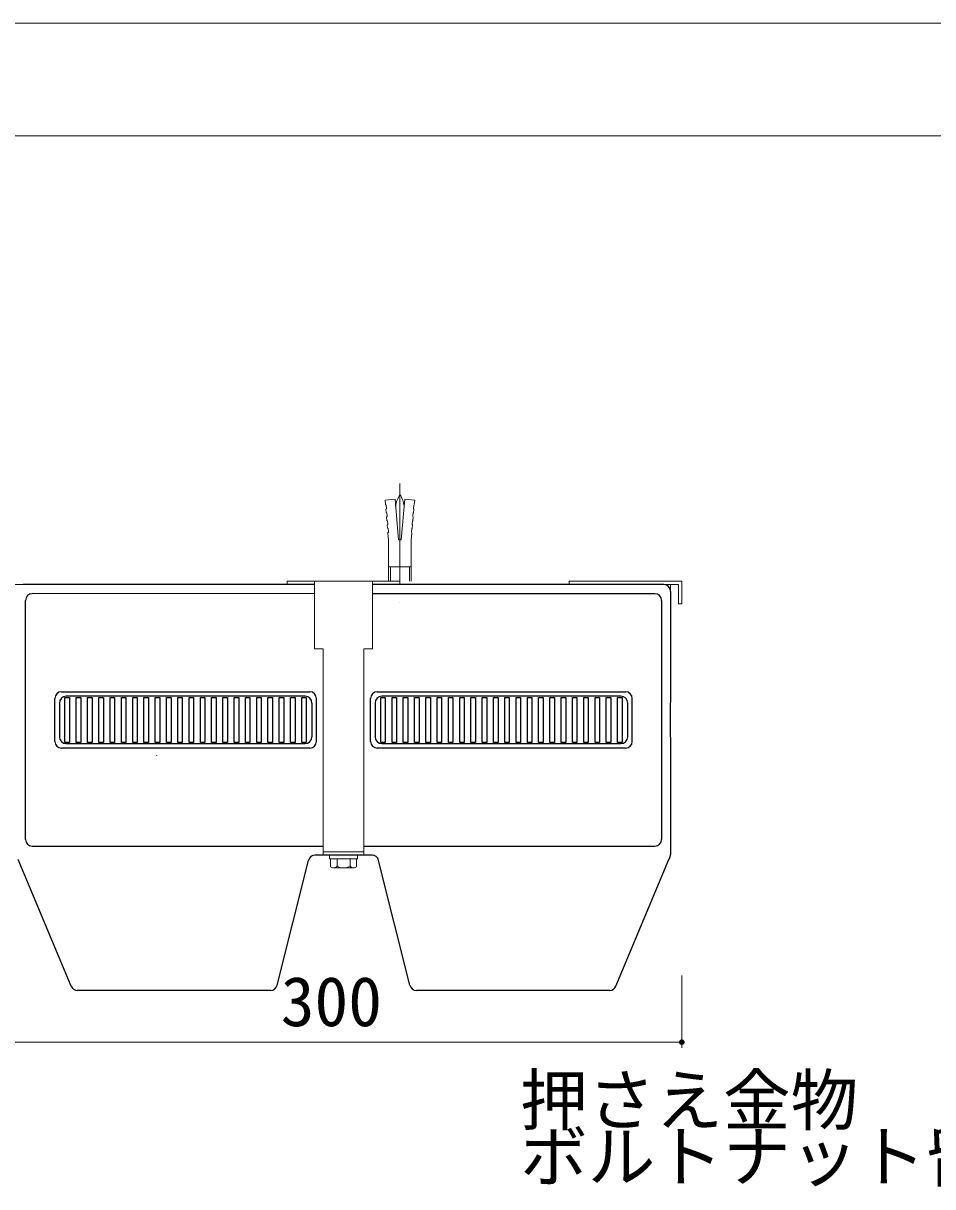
# Model space of a CAD drawing. Units: millimetres on the paper, scale 1:10. Extents: x -5513 to 202, y -3089 to 145.
# Drawn here: x -27.2 to 13.1, y 89.6 to 141.2 of the extents above; entities that cross this region are included whole.
import ezdxf
from ezdxf.enums import TextEntityAlignment as Align

# ---------------------------------------------------------------- set-up
doc = ezdxf.new("R2010")
doc.units = ezdxf.units.MM
for name, color, linetype, lineweight in [('0-1_0', 7, 'Continuous', 13), ('0-3_SUNPO', 7, 'Continuous', 13), ('0-6_UM_PROD_BODY_0', 253, 'Continuous', 13), ('0-7_新しいレイヤ 1', 4, 'Continuous', 13)]:
    doc.layers.add(name, color=color, linetype=linetype, lineweight=lineweight)
doc.styles.add('ＭＳ ゴシック', font='')
doc.styles.get('ＭＳ ゴシック').set_extended_font_data('MS Gothic')

msp = doc.modelspace()

# ---------------------------------------------------------------- linework, layer by layer
at = {"layer": '0-1_0', "color": 8}
for p, q in [((-10.5, 120.842), (-10.5, 116.5)), ((-11, 117.142), (-10, 117.142)), ((-11.044, 116.5), (-11.045, 116.5)), ((-10.178, 116.35), (-10.163, 116.35)), ((-10.018, 116.5), (-10.019, 116.5)), ((-9.958, 116.5), (-9.959, 116.5)), ((-10.5, 115.55), (-10.5, 115.55)), ((-13.289, 104.189), (-13.289, 103.86)), ((-12.711, 104.189), (-12.711, 103.86))]:
    msp.add_line(p, q, dxfattribs=at)
at = {"layer": '0-1_0', "color": 4}
for p, q in [((-14.29, 116.35), (-41.71, 116.35)), ((-14.29, 113.5), (-13.9, 113.5)), ((-13.9, 113.5), (-13.9, 104.5))]:
    msp.add_line(p, q, dxfattribs=at)
at = {"layer": '0-1_0'}
for p, q in [((1.999, 99.02), (1.999, 95.806)), ((-28.001, 96.056), (1.999, 96.056))]:
    msp.add_line(p, q, dxfattribs=at)
at = {"layer": '0-1_0', "color": 8}
for points in [[(-11, 116.5), (-11, 118.323), (-11.029, 118.653), (-11.011, 118.674), (-11.025, 118.834), (-11.046, 118.852), (-11.059, 119.001), (-11.041, 119.023), (-11.055, 119.182), (-11.077, 119.201), (-11.09, 119.35), (-11.072, 119.372), (-11.086, 119.531), (-11.107, 119.549), (-11.12, 119.699), (-11.102, 119.72), (-11.116, 119.88), (-11.138, 119.898), (-11.155, 120.097), (-10.717, 120.136), (-10.56, 118.342), (-10.44, 118.342), (-10.283, 120.136), (-9.845, 120.097), (-9.862, 119.898), (-9.884, 119.88), (-9.898, 119.72), (-9.88, 119.699), (-9.893, 119.549), (-9.914, 119.531), (-9.928, 119.372), (-9.91, 119.35), (-9.923, 119.201), (-9.945, 119.182), (-9.959, 119.023), (-9.941, 119.001), (-9.954, 118.852), (-9.975, 118.834), (-9.989, 118.674), (-9.971, 118.653)], [(-9.971, 118.653), (-10, 118.323), (-10, 116.5)], [(-10.919, 116.5), (-10.919, 117.142), (-10.919, 116.5)], [(-10.081, 116.984), (-10.081, 117.142), (-10.081, 116.5)]]:
    msp.add_lwpolyline(points, dxfattribs=at)
at = {"layer": '0-1_0', "color": 4}
for points in [[(-11.71, 116.35), (-10.5, 116.35), (-10.5, 116.5), (-15.5, 116.5), (-15.5, 116.35), (-14.29, 116.35)], [(-12.1, 113.5), (-11.71, 113.5), (-11.71, 116.5), (-14.29, 116.5), (-14.29, 113.5)], [(1.5, 107.4), (1.5, 116.35), (-11.71, 116.35)], [(1.85, 116.35), (-3, 116.35), (-3, 116.5), (2, 116.5), (2, 116.35)], [(1.85, 116.5), (2, 116.5), (2, 115.5)], [(2, 115.5), (1.85, 115.5), (1.85, 116.35)], [(-13.9, 104.5), (-12.1, 104.5), (-12.1, 113.5)]]:
    msp.add_lwpolyline(points, dxfattribs=at)
msp.add_lwpolyline([(-13.9, 104.35), (-12.1, 104.35), (-12.1, 104.5), (-13.9, 104.5)], close=True, dxfattribs=at)
at = {"layer": '0-1_0', "color": 8}
for points in [[(-12.375, 104.189), (-12.375, 104.349), (-13.625, 104.349), (-13.625, 104.189)], [(-12.423, 104.189), (-13.577, 104.189), (-13.577, 103.84), (-13.49, 103.789), (-12.51, 103.789), (-12.423, 103.84)]]:
    msp.add_lwpolyline(points, close=True, dxfattribs=at)
for centre, radius, start, end in [((-9.5, 119.679), 1.2, 146.443, 172.688), ((-11.5, 119.679), 1.2, 7.312, 33.557), ((-10.5, 116.696), 1.146, 270, 270.00002), ((-13.443, 103.992), 0.203, 273.5376, 319.3329), ((-13, 104.416), 0.627, 242.5775, 297.4225), ((-12.557, 103.992), 0.203, 220.6671, 266.4624)]:
    msp.add_arc(centre, radius, start, end, dxfattribs=at)
at = {"layer": '0-1_0'}
for points in [[(2.123, 96.073), (1.878, 96.088), (1.874, 96.067)], [(2.123, 96.073), (1.874, 96.067), (2.124, 96.056)], [(2.124, 96.056), (1.874, 96.067), (1.874, 96.044)], [(2.124, 96.056), (1.874, 96.044), (2.123, 96.038)], [(2.123, 96.038), (1.874, 96.044), (1.878, 96.023)], [(2.119, 96.091), (1.885, 96.108), (1.878, 96.088)], [(2.119, 96.091), (1.878, 96.088), (2.123, 96.073)], [(2.123, 96.038), (1.878, 96.023), (2.119, 96.02)], [(2.119, 96.02), (1.878, 96.023), (1.885, 96.003)], [(2.112, 96.109), (1.896, 96.126), (1.885, 96.108)], [(2.112, 96.109), (1.885, 96.108), (2.119, 96.091)], [(2.119, 96.02), (1.885, 96.003), (2.112, 96.002)], [(2.112, 96.002), (1.885, 96.003), (1.896, 95.985)], [(2.101, 96.127), (1.908, 96.142), (1.896, 96.126)], [(2.101, 96.127), (1.896, 96.126), (2.112, 96.109)], [(2.112, 96.002), (1.896, 95.985), (2.101, 95.984)], [(2.087, 96.144), (1.922, 96.154), (1.908, 96.142)], [(2.087, 96.144), (1.908, 96.142), (2.101, 96.127)], [(2.071, 96.158), (1.936, 96.164), (1.922, 96.154)], [(2.071, 96.158), (1.922, 96.154), (2.087, 96.144)], [(2.051, 96.169), (1.952, 96.171), (1.936, 96.164)], [(2.051, 96.169), (1.936, 96.164), (2.071, 96.158)], [(2.031, 96.176), (1.969, 96.177), (1.952, 96.171)], [(2.031, 96.176), (1.952, 96.171), (2.051, 96.169)], [(2.01, 96.18), (1.969, 96.177), (2.031, 96.176)], [(2.01, 96.18), (1.989, 96.18), (1.969, 96.177)], [(2.101, 95.984), (1.896, 95.985), (1.908, 95.969)], [(2.101, 95.984), (1.908, 95.969), (2.087, 95.967)], [(2.087, 95.967), (1.908, 95.969), (1.922, 95.957)], [(2.087, 95.967), (1.922, 95.957), (2.071, 95.953)], [(2.071, 95.953), (1.922, 95.957), (1.936, 95.947)], [(2.071, 95.953), (1.936, 95.947), (2.051, 95.942)], [(2.051, 95.942), (1.936, 95.947), (1.952, 95.94)], [(2.051, 95.942), (1.952, 95.94), (2.031, 95.935)], [(2.031, 95.935), (1.952, 95.94), (1.969, 95.934)], [(2.031, 95.935), (1.969, 95.934), (2.01, 95.931)], [(2.01, 95.931), (1.969, 95.934), (1.989, 95.931)]]:
    msp.add_solid(points, dxfattribs=at)
at = {"layer": '0-3_SUNPO'}
for p, q in [((-198.5, 141.25), (198, 141.25)), ((-198.5, 136.25), (198, 136.25))]:
    msp.add_line(p, q, dxfattribs=at)
at = {"layer": '0-6_UM_PROD_BODY_0', "lineweight": 25}
for p, q in [((-14.29, 116.35), (-27.201, 116.35)), ((1.201, 116.35), (-11.71, 116.35)), ((-27.101, 105.049), (-27.101, 115.65)), ((-14.29, 115.95), (-26.801, 115.951)), ((0.801, 115.949), (-11.71, 115.95)), ((1.101, 115.65), (1.101, 105.049)), ((1.501, 116.05), (1.501, 111.35)), ((-25.505, 111.6), (-14.495, 111.6)), ((-14.3, 111.6), (-14.3, 111.6)), ((-11.505, 111.6), (-0.495, 111.6)), ((-25.801, 109.395), (-25.801, 111.304)), ((-25.601, 111.1), (-25.601, 109.6)), ((-25.351, 111.35), (-25.151, 111.35)), ((-25.351, 109.35), (-25.351, 111.35)), ((-14.7, 111.4), (-25.301, 111.4)), ((-25.151, 111.35), (-25.151, 109.35)), ((-24.851, 111.35), (-24.651, 111.35)), ((-24.851, 109.35), (-24.851, 111.35)), ((-24.651, 111.35), (-24.651, 109.35)), ((-24.351, 111.35), (-24.151, 111.35)), ((-24.351, 109.35), (-24.351, 111.35)), ((-24.151, 111.35), (-24.151, 109.35)), ((-23.851, 111.35), (-23.651, 111.35)), ((-23.851, 109.35), (-23.851, 111.35)), ((-23.651, 111.35), (-23.651, 109.35)), ((-23.351, 111.35), (-23.15, 111.35)), ((-23.351, 109.35), (-23.351, 111.35)), ((-23.15, 111.35), (-23.15, 109.35)), ((-22.85, 111.35), (-22.65, 111.35)), ((-22.85, 109.35), (-22.85, 111.35)), ((-22.65, 111.35), (-22.65, 109.35)), ((-22.35, 111.35), (-22.15, 111.35)), ((-22.35, 109.35), (-22.35, 111.35)), ((-22.15, 111.35), (-22.15, 109.35)), ((-21.85, 111.35), (-21.65, 111.35)), ((-21.85, 109.35), (-21.85, 111.35)), ((-21.65, 111.35), (-21.65, 109.35)), ((-21.35, 111.35), (-21.15, 111.35)), ((-21.35, 109.35), (-21.35, 111.35)), ((-21.15, 111.35), (-21.15, 109.35)), ((-20.85, 111.35), (-20.65, 111.35)), ((-20.85, 109.35), (-20.85, 111.35)), ((-20.65, 111.35), (-20.65, 109.35)), ((-20.35, 111.35), (-20.15, 111.35)), ((-20.35, 109.35), (-20.35, 111.35)), ((-20.15, 111.35), (-20.15, 109.35)), ((-19.85, 111.35), (-19.65, 111.35)), ((-19.85, 109.35), (-19.85, 111.35)), ((-19.65, 111.35), (-19.65, 109.35)), ((-19.35, 111.35), (-19.15, 111.35)), ((-19.35, 109.35), (-19.35, 111.35)), ((-19.15, 111.35), (-19.15, 109.35)), ((-18.85, 111.35), (-18.65, 111.35)), ((-18.85, 109.35), (-18.85, 111.35)), ((-18.65, 111.35), (-18.65, 109.35)), ((-18.35, 111.35), (-18.15, 111.35)), ((-18.35, 109.35), (-18.35, 111.35)), ((-18.15, 111.35), (-18.15, 109.35)), ((-17.85, 111.35), (-17.65, 111.35)), ((-17.85, 109.35), (-17.85, 111.35)), ((-17.65, 111.35), (-17.65, 109.35)), ((-17.35, 111.35), (-17.15, 111.35)), ((-17.35, 109.35), (-17.35, 111.35)), ((-17.15, 111.35), (-17.15, 109.35)), ((-16.85, 111.35), (-16.65, 111.35)), ((-16.85, 109.35), (-16.85, 111.35)), ((-16.65, 111.35), (-16.65, 109.35)), ((-16.35, 111.35), (-16.15, 111.35)), ((-16.35, 109.35), (-16.35, 111.35)), ((-16.15, 111.35), (-16.15, 109.35)), ((-15.85, 111.35), (-15.65, 111.35)), ((-15.85, 109.35), (-15.85, 111.35)), ((-15.65, 111.35), (-15.65, 109.35)), ((-15.35, 111.35), (-15.15, 111.35)), ((-15.35, 109.35), (-15.35, 111.35)), ((-15.15, 111.35), (-15.15, 109.35)), ((-14.85, 111.35), (-14.65, 111.35)), ((-14.85, 109.35), (-14.85, 111.35)), ((-14.65, 111.35), (-14.65, 109.35)), ((-14.4, 111.1), (-14.4, 109.6)), ((-14.2, 109.394), (-14.2, 111.305)), ((-11.8, 109.395), (-11.8, 111.304)), ((-11.6, 111.1), (-11.6, 109.6)), ((-11.35, 111.35), (-11.15, 111.35)), ((-11.35, 109.35), (-11.35, 111.35)), ((-0.699, 111.4), (-11.3, 111.4)), ((-11.15, 111.35), (-11.15, 109.35)), ((-10.85, 111.35), (-10.65, 111.35)), ((-10.85, 109.35), (-10.85, 111.35)), ((-10.65, 111.35), (-10.65, 109.35)), ((-10.35, 111.35), (-10.15, 111.35)), ((-10.35, 109.35), (-10.35, 111.35)), ((-10.15, 111.35), (-10.15, 109.35)), ((-9.85, 111.35), (-9.65, 111.35)), ((-9.85, 109.35), (-9.85, 111.35)), ((-9.65, 111.35), (-9.65, 109.35)), ((-9.35, 111.35), (-9.15, 111.35)), ((-9.35, 109.35), (-9.35, 111.35)), ((-9.15, 111.35), (-9.15, 109.35)), ((-8.85, 111.35), (-8.65, 111.35)), ((-8.85, 109.35), (-8.85, 111.35)), ((-8.65, 111.35), (-8.65, 109.35)), ((-8.35, 111.35), (-8.15, 111.35)), ((-8.35, 109.35), (-8.35, 111.35)), ((-8.15, 111.35), (-8.15, 109.35)), ((-7.85, 111.35), (-7.65, 111.35)), ((-7.85, 109.35), (-7.85, 111.35)), ((-7.65, 111.35), (-7.65, 109.35)), ((-7.35, 111.35), (-7.15, 111.35)), ((-7.35, 109.35), (-7.35, 111.35)), ((-7.15, 111.35), (-7.15, 109.35)), ((-6.85, 111.35), (-6.65, 111.35)), ((-6.85, 109.35), (-6.85, 111.35)), ((-6.65, 111.35), (-6.65, 109.35)), ((-6.35, 111.35), (-6.15, 111.35)), ((-6.35, 109.35), (-6.35, 111.35)), ((-6.15, 111.35), (-6.15, 109.35)), ((-5.85, 111.35), (-5.65, 111.35)), ((-5.85, 109.35), (-5.85, 111.35)), ((-5.65, 111.35), (-5.65, 109.35)), ((-5.35, 111.35), (-5.15, 111.35)), ((-5.35, 109.35), (-5.35, 111.35)), ((-5.15, 111.35), (-5.15, 109.35)), ((-4.85, 111.35), (-4.65, 111.35)), ((-4.85, 109.35), (-4.85, 111.35)), ((-4.65, 111.35), (-4.65, 109.35)), ((-4.35, 111.35), (-4.15, 111.35)), ((-4.35, 109.35), (-4.35, 111.35)), ((-4.15, 111.35), (-4.15, 109.35)), ((-3.85, 111.35), (-3.65, 111.35)), ((-3.85, 109.35), (-3.85, 111.35)), ((-3.65, 111.35), (-3.65, 109.35)), ((-3.35, 111.35), (-3.15, 111.35)), ((-3.35, 109.35), (-3.35, 111.35)), ((-3.15, 111.35), (-3.15, 109.35)), ((-2.85, 111.35), (-2.649, 111.35)), ((-2.85, 109.35), (-2.85, 111.35)), ((-2.649, 111.35), (-2.649, 109.35)), ((-2.349, 111.35), (-2.149, 111.35)), ((-2.349, 109.35), (-2.349, 111.35)), ((-2.149, 111.35), (-2.149, 109.35)), ((-1.849, 111.35), (-1.649, 111.35)), ((-1.849, 109.35), (-1.849, 111.35)), ((-1.649, 111.35), (-1.649, 109.35)), ((-1.349, 111.35), (-1.149, 111.35)), ((-1.349, 109.35), (-1.349, 111.35)), ((-1.149, 111.35), (-1.149, 109.35)), ((-0.849, 111.35), (-0.649, 111.35)), ((-0.849, 109.35), (-0.849, 111.35)), ((-0.649, 111.35), (-0.649, 109.35)), ((-0.399, 109.6), (-0.399, 111.1)), ((-0.199, 109.394), (-0.199, 111.305)), ((-14.495, 109.1), (-25.505, 109.1)), ((-25.151, 109.35), (-25.351, 109.35)), ((-25.301, 109.3), (-14.7, 109.3)), ((-24.651, 109.35), (-24.851, 109.35)), ((-24.151, 109.35), (-24.351, 109.35)), ((-23.651, 109.35), (-23.851, 109.35)), ((-23.15, 109.35), (-23.351, 109.35)), ((-22.65, 109.35), (-22.85, 109.35)), ((-22.15, 109.35), (-22.35, 109.35)), ((-21.65, 109.35), (-21.85, 109.35)), ((-21.15, 109.35), (-21.35, 109.35)), ((-20.65, 109.35), (-20.85, 109.35)), ((-20.15, 109.35), (-20.35, 109.35)), ((-19.65, 109.35), (-19.85, 109.35)), ((-19.15, 109.35), (-19.35, 109.35)), ((-18.65, 109.35), (-18.85, 109.35)), ((-18.15, 109.35), (-18.35, 109.35)), ((-17.65, 109.35), (-17.85, 109.35)), ((-17.15, 109.35), (-17.35, 109.35)), ((-16.65, 109.35), (-16.85, 109.35)), ((-16.15, 109.35), (-16.35, 109.35)), ((-15.65, 109.35), (-15.85, 109.35)), ((-15.15, 109.35), (-15.35, 109.35)), ((-14.65, 109.35), (-14.85, 109.35)), ((-14.3, 109.1), (-14.3, 109.1)), ((-0.495, 109.1), (-11.505, 109.1)), ((-11.15, 109.35), (-11.35, 109.35)), ((-11.3, 109.3), (-0.699, 109.3)), ((-10.65, 109.35), (-10.85, 109.35)), ((-10.15, 109.35), (-10.35, 109.35)), ((-9.65, 109.35), (-9.85, 109.35)), ((-9.15, 109.35), (-9.35, 109.35)), ((-8.65, 109.35), (-8.85, 109.35)), ((-8.15, 109.35), (-8.35, 109.35)), ((-7.65, 109.35), (-7.85, 109.35)), ((-7.15, 109.35), (-7.35, 109.35)), ((-6.65, 109.35), (-6.85, 109.35)), ((-6.15, 109.35), (-6.35, 109.35)), ((-5.65, 109.35), (-5.85, 109.35)), ((-5.15, 109.35), (-5.35, 109.35)), ((-4.65, 109.35), (-4.85, 109.35)), ((-4.15, 109.35), (-4.35, 109.35)), ((-3.65, 109.35), (-3.85, 109.35)), ((-3.15, 109.35), (-3.35, 109.35)), ((-2.649, 109.35), (-2.85, 109.35)), ((-2.149, 109.35), (-2.349, 109.35)), ((-1.649, 109.35), (-1.849, 109.35)), ((-1.149, 109.35), (-1.349, 109.35)), ((-0.649, 109.35), (-0.849, 109.35)), ((1.501, 109.35), (1.501, 104.385)), ((-26.801, 104.751), (-13.9, 104.75)), ((-11.735, 104.349), (-14.265, 104.349)), ((-12.1, 104.749), (0.801, 104.748)), ((-25.08, 98.54), (-27.424, 104.164)), ((-15.94, 98.588), (-14.557, 104.122)), ((-10.06, 98.588), (-11.443, 104.122)), ((-0.92, 98.54), (1.424, 104.164)), ((-16.23, 98.349), (-24.806, 98.349)), ((-1.194, 98.349), (-9.77, 98.349))]:
    msp.add_line(p, q, dxfattribs=at)
msp.add_lwpolyline([(1.45, 104.213), (1.449, 104.212), (1.448, 104.211), (1.447, 104.21), (1.447, 104.208), (1.446, 104.207), (1.445, 104.206), (1.444, 104.205), (1.444, 104.204), (1.443, 104.202), (1.442, 104.201), (1.441, 104.2), (1.441, 104.199), (1.44, 104.198), (1.439, 104.196), (1.439, 104.195), (1.438, 104.194), (1.437, 104.193), (1.437, 104.191), (1.436, 104.19), (1.435, 104.189), (1.434, 104.188), (1.434, 104.186), (1.433, 104.185), (1.433, 104.184), (1.432, 104.183), (1.431, 104.181), (1.431, 104.18), (1.43, 104.179), (1.429, 104.177), (1.429, 104.176), (1.428, 104.175), (1.428, 104.173), (1.427, 104.172), (1.426, 104.171), (1.426, 104.17), (1.425, 104.168), (1.425, 104.167), (1.424, 104.166), (1.424, 104.164)], dxfattribs=at)
for centre, radius, start, end in [((-25.505, 111.304), 0.295, 90, 180), ((-14.495, 111.304), 0.295, 0, 90), ((-11.505, 111.304), 0.295, 90, 180), ((-0.495, 111.304), 0.295, 0, 90), ((-25.505, 109.395), 0.295, 180, 270), ((-14.495, 109.395), 0.295, 270, 0), ((-11.505, 109.395), 0.295, 180, 270), ((-0.495, 109.395), 0.295, 270, 0), ((-19.621, 108.731), 1.68, 178.2947, 178.3519), ((1.188, 104.385), 0.312, 326.7594, 0.0683)]:
    msp.add_arc(centre, radius, start, end, dxfattribs=at)
for centre, major_axis, ratio, start_param, end_param in [((1.201, 116.05), (-0.212, -0.212), 0.999695, 2.356347, 3.926839), ((-26.801, 115.65), (0.212, -0.212), 0.999695, 2.356347, 3.926839), ((0.801, 115.65), (-0.212, -0.212), 0.999695, 2.356347, 3.926839), ((-14.3, 111.5), (-0.0707, -0.0707), 0.999695, 3.926837, 3.926839), ((-25.301, 111.1), (0.212, -0.212), 0.999695, 2.356347, 3.926839), ((-14.7, 111.1), (-0.212, -0.212), 0.999695, 2.356347, 3.926839), ((-11.3, 111.1), (0.212, -0.212), 0.999695, 2.356347, 3.926839), ((-0.699, 111.1), (-0.212, -0.212), 0.999695, 2.356347, 3.926839), ((1.501, 110.35), (0, -1), 0.017455, 3.141593, 6.283185), ((-25.301, 109.6), (0.212, 0.212), 0.999695, 2.356347, 3.926839), ((-14.7, 109.6), (-0.212, 0.212), 0.999695, 2.356347, 3.926839), ((-11.3, 109.6), (0.212, 0.212), 0.999695, 2.356347, 3.926839), ((-0.699, 109.6), (-0.212, 0.212), 0.999695, 2.356347, 3.926839), ((-14.3, 109.2), (-0.0707, 0.0707), 0.999695, 2.356347, 2.356351), ((-0.299, 109.2), (-0.0707, 0.0707), 0.999695, 2.356347, 2.356351), ((-26.801, 105.05), (0.212, 0.212), 0.999695, 2.356347, 3.926839), ((0.801, 105.05), (-0.212, 0.212), 0.999695, 2.356347, 3.926839), ((-14.264, 104.049), (-0.297, 0.054), 0.995308, 4.89375, 6.219036), ((-11.736, 104.049), (-0.297, -0.054), 0.995308, 3.205742, 4.531028), ((-16.23, 98.672), (0, 0.323), 0.928477, 3.141593, 4.449369), ((-9.77, 98.672), (0, -0.323), 0.928477, 4.975409, 6.283185), ((-24.806, 98.672), (0, -0.323), 0.928477, 5.134214, 6.283185), ((-1.194, 98.672), (0, 0.323), 0.928477, 3.141593, 4.290564)]:
    msp.add_ellipse(centre, major_axis=major_axis, ratio=ratio, start_param=start_param, end_param=end_param, dxfattribs=at)

# ---------------------------------------------------------------- texts
at = {"layer": '0-1_0', "style": 'ＭＳ ゴシック'}
msp.add_text('300', height=2.199, dxfattribs=at).set_placement((-15.784, 96.106), align=Align.BOTTOM_LEFT)
at = {"layer": '0-7_新しいレイヤ 1', "color": 7, "style": 'ＭＳ ゴシック'}
for s, p in [('押さえ金物', (-5.175, 91.725)), ('ボルトナット留め', (-5.175, 89.225))]:
    msp.add_text(s, height=2.199, dxfattribs=at).set_placement(p, align=Align.BOTTOM_LEFT)

doc.saveas('drawing.dxf')
